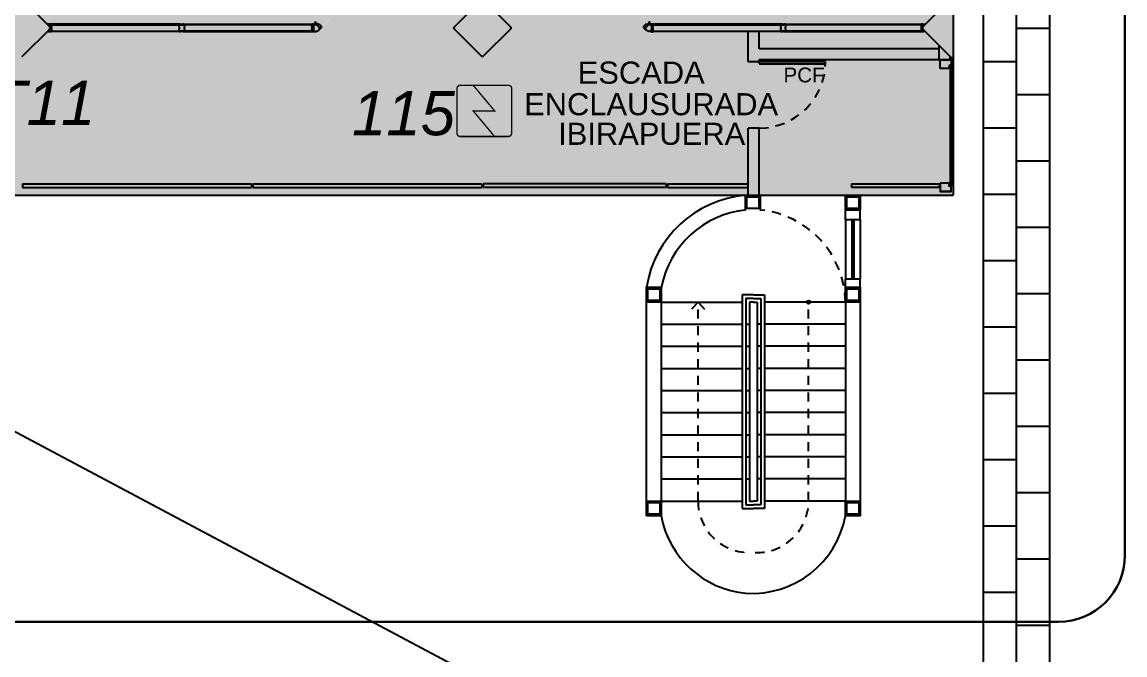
# Model space of a CAD drawing. Header units: metres. Extents: x -331 to 2982, y 362 to 2539.
# Drawn here: x 857.75 to 872.71, y 2218.31 to 2226.89 of the extents above; entities that cross this region are included whole.
import ezdxf

# ---------------------------------------------------------------- set-up
doc = ezdxf.new("R2010")
doc.units = ezdxf.units.M
doc.linetypes.add('HIDDEN2', pattern=[0.1875, 0.125, -0.0625])
doc.layers.get('0').update_dxf_attribs({"color": 251})
doc.layers.add('_corredores', color=251, linetype='Continuous', plot=False)
doc.layers.add('_salas', color=251, linetype='Continuous', plot=False)
for name, color, linetype in [('ALV', 251, 'Continuous'), ('CX', 251, 'Continuous'), ('Det', 251, 'Continuous'), ('DET. FUMAÇA', 1, 'Continuous'), ('Detector_antigo', 84, 'Continuous'), ('Est', 251, 'Continuous'), ('Pis', 251, 'Continuous'), ('Projeção', 20, 'Continuous'), ('Texto_Salas', 251, 'Continuous'), ('vid', 251, 'Continuous'), ('vis', 251, 'Continuous')]:
    doc.layers.add(name, color=color, linetype=linetype)
doc.layers.add('Botoeira_antiga', color=74, linetype='Continuous', lineweight=30)
doc.styles.add('DESTAQUE', font='arial.ttf', dxfattribs={"height": 0.4})
doc.styles.get("Standard").update_dxf_attribs({"font": 'arial.ttf', "height": 0.3})
doc.styles.add('X3G_ENTITY_1416C41F', font='arial.ttf', dxfattribs={"height": 0.6})

# ---------------------------------------------------------------- blocks, each defined once
blk = doc.blocks.new('XR_BL2_3 PAV$0$perfil_cc')
at = {"layer": 'CX'}
for p, q in [((-0.115, 0.117), (-0.115, -0.029)), ((-0.115, -0.029), (-0.115, 0.117))]:
    blk.add_line(p, q, dxfattribs=at)
blk.add_lwpolyline([(0, 0.12), (-0.08, 0.12), (-0.115, 0.12), (-0.115, -0.029), (-0.085, -0.029), (-0.085, -0.028), (-0.04, -0.028), (-0.04, 0), (0, 0)], close=True, dxfattribs=at)
blk = doc.blocks.new('Detector de fumaça')
at = {"layer": 'DET. FUMAÇA', "linetype": 'Continuous', "lineweight": 15, "const_width": 0.0187}
blk.add_lwpolyline([(774.599, 539.816), (775.249, 539.816, -0.414214), (775.296, 539.769), (775.296, 539.167, -0.414214), (775.249, 539.12), (774.599, 539.12, -0.414214), (774.553, 539.167), (774.553, 539.769, -0.414214)], format="xyb", close=True, dxfattribs=at)
blk.add_lwpolyline([(774.773, 539.816), (775.064, 539.468), (774.773, 539.468), (775.064, 539.12)], dxfattribs=at)

msp = doc.modelspace()

# ---------------------------------------------------------------- hatches: boundary and pattern name
at = {"layer": '_corredores', "transparency": 33554508}
h = msp.add_hatch(color=256, dxfattribs=at)
h.dxf.hatch_style = 1
h.paths.add_polyline_path([(851.611, 2224.542), (870.381, 2224.542), (870.381, 2226.378), (870.191, 2226.378), (870.191, 2226.575), (870.005, 2226.762), (866.306, 2226.763), (866.29, 2226.729), (866.185, 2226.811), (865.424, 2227.572), (863.996, 2227.572), (862.567, 2227.572), (861.757, 2226.763), (861.722, 2226.763), (861.718, 2226.762), (861.705, 2226.761), (861.687, 2226.761), (858.092, 2226.763), (857.746, 2226.416), (857.399, 2226.763), (853.806, 2226.763), (853.79, 2226.729), (853.686, 2226.811), (852.924, 2227.572), (851.496, 2227.572), (849.749, 2227.572), (849.749, 2226.812), (849.609, 2226.812), (849.609, 2229.892), (844.805, 2229.892), (844.805, 2226.871), (844.864, 2226.812), (845.246, 2227.194), (845.628, 2226.812), (845.246, 2226.43), (844.805, 2226.871), (844.805, 2226.753), (844.815, 2226.763), (840.708, 2226.763), (840.376, 2226.43), (840.043, 2226.763), (836.436, 2226.763), (836.42, 2226.729), (836.316, 2226.811), (835.554, 2227.572), (834.126, 2227.572), (832.698, 2227.572), (831.888, 2226.763), (831.852, 2226.763), (831.849, 2226.762), (831.835, 2226.761), (831.817, 2226.761), (828.223, 2226.763), (827.876, 2226.416), (827.529, 2226.763), (823.936, 2226.763), (823.92, 2226.729), (823.815, 2226.811), (823.054, 2227.572), (821.626, 2227.572), (820.197, 2227.572), (819.387, 2226.763), (819.352, 2226.763), (819.348, 2226.762), (819.335, 2226.761), (819.317, 2226.761), (815.722, 2226.763), (815.376, 2226.416), (815.029, 2226.763), (811.436, 2226.763), (811.42, 2226.729), (811.315, 2226.811), (810.554, 2227.572), (809.126, 2227.572), (807.697, 2227.572), (806.887, 2226.763), (806.852, 2226.763), (806.848, 2226.762), (806.835, 2226.761), (806.817, 2226.761), (803.222, 2226.763), (802.876, 2226.416), (802.529, 2226.763), (798.936, 2226.763), (798.92, 2226.729), (798.815, 2226.811), (798.054, 2227.572), (796.626, 2227.572), (795.197, 2227.572), (794.387, 2226.763), (794.352, 2226.763), (794.348, 2226.762), (794.335, 2226.761), (794.317, 2226.761), (790.722, 2226.763), (790.376, 2226.416), (790.029, 2226.763), (786.436, 2226.763), (786.42, 2226.729), (786.315, 2226.811), (785.554, 2227.572), (784.126, 2227.572), (782.697, 2227.572), (781.887, 2226.763), (781.852, 2226.763), (781.848, 2226.762), (781.835, 2226.761), (781.817, 2226.761), (778.222, 2226.763), (777.876, 2226.416), (777.529, 2226.763), (773.936, 2226.763), (773.92, 2226.729), (773.816, 2226.811), (773.054, 2227.572), (771.626, 2227.572), (770.197, 2227.572), (769.387, 2226.763), (769.352, 2226.763), (769.348, 2226.762), (769.335, 2226.761), (769.317, 2226.761), (765.617, 2226.762), (765.431, 2226.575), (765.431, 2226.378), (765.241, 2226.378), (765.241, 2224.542), (770.086, 2224.542), (770.086, 2214.629), (770.226, 2214.629), (770.226, 2205.509), (767.338, 2205.509), (767.338, 2207.704), (766.211, 2207.704), (766.211, 2205.509), (751.111, 2205.509), (751.111, 2210.741), (749.911, 2210.741), (749.911, 2205.509), (746.061, 2205.509), (746.061, 2201.894), (748.431, 2201.894), (748.431, 2203.594), (748.031, 2203.594), (748.031, 2203.794), (754.456, 2203.794), (754.456, 2203.594), (754.131, 2203.594), (754.131, 2201.894), (754.456, 2201.894), (754.456, 2201.694), (754.456, 2201.169), (757.956, 2201.169), (757.956, 2203.569), (757.956, 2203.769), (768.011, 2203.769), (768.011, 2203.749), (768.816, 2203.749), (768.816, 2195.789), (767.986, 2195.789), (767.986, 2195.769), (762.346, 2195.769), (761.071, 2195.769), (761.071, 2193.044), (754.156, 2193.044), (752.481, 2193.044), (752.481, 2160.519), (752.481, 2157.069), (754.081, 2157.069), (754.081, 2160.544), (753.906, 2160.544), (753.906, 2163.419), (754.171, 2163.419), (754.171, 2187.629), (760.806, 2187.629), (760.806, 2187.719), (773.011, 2187.719), (775.861, 2187.719), (782.791, 2187.719), (782.791, 2190.319), (775.861, 2190.319), (772.986, 2190.319), (772.986, 2195.79), (771.756, 2195.789), (771.756, 2203.744), (773.121, 2203.744), (773.121, 2203.829), (845.141, 2203.829), (845.141, 2195.819), (845.261, 2195.819), (845.261, 2190.319), (839.761, 2190.319), (839.761, 2188.494), (845.261, 2188.494), (845.261, 2187.569), (849.661, 2187.569), (849.661, 2185.094), (852.261, 2185.094), (852.261, 2183.894), (853.061, 2183.894), (853.061, 2176.889), (852.261, 2176.889), (852.261, 2175.254), (853.061, 2175.254), (853.061, 2168.394), (852.261, 2168.394), (852.261, 2166.994), (853.061, 2166.994), (853.061, 2159.489), (825.261, 2159.489), (825.261, 2158.669), (814.561, 2158.669), (814.561, 2159.469), (811.031, 2159.469), (811.031, 2158.069), (813.081, 2158.069), (813.081, 2157.769), (812.881, 2157.769), (812.881, 2156.869), (827.081, 2156.869), (827.081, 2158.069), (854.661, 2158.069), (854.661, 2183.893), (855.756, 2183.893), (855.756, 2184.657), (854.661, 2184.657), (854.661, 2186.757), (855.756, 2186.757), (855.756, 2187.519), (852.011, 2187.519), (852.011, 2187.719), (870.321, 2187.719), (870.321, 2195.769), (866.411, 2195.769), (866.411, 2195.773), (852.411, 2195.789), (852.411, 2195.699), (852.411, 2190.369), (849.561, 2190.369), (849.561, 2205.509), (845.001, 2205.509), (845.001, 2208.659), (849.561, 2208.659), (849.561, 2208.919), (849.561, 2212.194), (852.211, 2212.194), (852.211, 2214.629), (851.611, 2214.629)])
h.paths.add_polyline_path([(845.931, 2221.609), (845.47, 2221.609), (845.47, 2222.029), (843.97, 2222.029), (843.97, 2221.609), (843.95, 2220.109), (845.93, 2220.109), (845.931, 2214.629), (846.008, 2214.629), (846.008, 2210.809), (843.811, 2210.809), (843.811, 2205.509), (835.011, 2205.509), (835.011, 2210.809), (833.811, 2210.809), (833.811, 2205.509), (825.011, 2205.509), (825.011, 2210.809), (823.811, 2210.809), (823.811, 2205.509), (815.011, 2205.509), (815.011, 2210.809), (813.811, 2210.809), (813.811, 2205.509), (805.011, 2205.509), (805.011, 2210.809), (803.811, 2210.809), (803.811, 2205.509), (795.011, 2205.509), (795.011, 2210.809), (793.811, 2210.809), (793.811, 2205.509), (785.011, 2205.509), (785.011, 2210.809), (783.811, 2210.809), (783.811, 2205.509), (775.011, 2205.509), (775.011, 2210.809), (773.981, 2210.809), (773.981, 2205.509), (773.196, 2205.509), (773.196, 2214.629), (773.126, 2214.629), (773.125, 2220.109), (775.146, 2220.109), (775.146, 2221.609), (775.126, 2221.609), (775.126, 2222.029), (773.626, 2222.029), (773.626, 2221.609), (773.166, 2221.609), (773.166, 2224.542), (845.931, 2224.541)], flags=16)
h.paths.add_polyline_path([(851.496, 2226.43), (851.114, 2226.812), (851.496, 2227.194), (851.878, 2226.812)], flags=16)
h.paths.add_polyline_path([(834.508, 2226.812), (834.126, 2226.43), (833.744, 2226.812), (834.126, 2227.194)], flags=16)
h.paths.add_polyline_path([(863.614, 2226.812), (863.996, 2227.194), (864.378, 2226.812), (863.996, 2226.43)], flags=16)
h.paths.add_polyline_path([(822.008, 2226.812), (821.626, 2226.43), (821.244, 2226.812), (821.626, 2227.194)], flags=16)
h.paths.add_polyline_path([(864.389, 2190.556), (864.551, 2190.634), (864.712, 2190.35), (866.013, 2191.248, -0.431733), (866.332, 2192.391), (865.598, 2193.79), (865.28, 2193.589), (865.172, 2193.734, -2.788173)], flags=16)
h.paths.add_polyline_path([(809.508, 2226.812), (809.126, 2226.43), (808.744, 2226.812), (809.126, 2227.194)], flags=16)
h.paths.add_polyline_path([(797.008, 2226.812), (796.626, 2226.43), (796.244, 2226.812), (796.626, 2227.194)], flags=16)
h.paths.add_polyline_path([(784.507, 2226.812), (784.126, 2226.43), (783.744, 2226.812), (784.126, 2227.194)], flags=16)
h.paths.add_polyline_path([(772.008, 2226.812), (771.626, 2226.43), (771.244, 2226.812), (771.626, 2227.194)], flags=16)
h.paths.add_polyline_path([(767.557, 2193.922), (767.41, 2193.819), (767.205, 2194.063), (766.31, 2193.169, -0.414214), (766.31, 2192.369), (767.205, 2191.475), (767.41, 2191.719), (767.557, 2191.616, -3.171595)], flags=16)
at = {"layer": '_salas', "transparency": 33554559}
h = msp.add_hatch(color=256, dxfattribs=at)
h.dxf.hatch_style = 1
h.paths.add_polyline_path([(870.379, 2237.729), (851.629, 2237.729), (851.629, 2239.284), (851.299, 2239.284), (851.299, 2237.729), (840.564, 2237.729), (840.564, 2239.284), (840.234, 2239.284), (840.234, 2237.729), (765.239, 2237.729), (765.239, 2226.38), (765.429, 2226.38), (765.429, 2226.577), (765.615, 2226.764), (769.35, 2226.765), (769.383, 2226.773), (769.434, 2226.814), (770.192, 2227.57), (770.205, 2227.583), (770.229, 2227.574), (771.624, 2227.574), (773.019, 2227.574), (773.043, 2227.583), (773.056, 2227.57), (773.814, 2226.814), (773.866, 2226.773), (773.898, 2226.765), (777.527, 2226.765), (777.867, 2226.425), (777.874, 2226.432), (778.221, 2226.765), (781.85, 2226.765), (781.882, 2226.773), (781.934, 2226.814), (782.692, 2227.57), (782.705, 2227.583), (782.729, 2227.574), (784.124, 2227.574), (785.519, 2227.574), (785.543, 2227.583), (785.556, 2227.57), (786.314, 2226.814), (786.365, 2226.773), (786.398, 2226.765), (790.027, 2226.765), (790.367, 2226.425), (790.374, 2226.432), (790.721, 2226.765), (794.35, 2226.765), (794.382, 2226.773), (794.434, 2226.814), (795.191, 2227.57), (795.205, 2227.583), (795.229, 2227.574), (796.624, 2227.574), (798.019, 2227.574), (798.043, 2227.583), (798.056, 2227.57), (798.814, 2226.814), (798.865, 2226.773), (798.898, 2226.765), (802.527, 2226.765), (802.867, 2226.425), (802.874, 2226.432), (803.221, 2226.765), (806.85, 2226.765), (806.882, 2226.773), (806.934, 2226.814), (807.691, 2227.57), (807.705, 2227.583), (807.729, 2227.574), (809.124, 2227.574), (810.519, 2227.574), (810.543, 2227.583), (810.556, 2227.57), (811.314, 2226.814), (811.365, 2226.773), (811.398, 2226.765), (815.027, 2226.765), (815.367, 2226.425), (815.374, 2226.432), (815.721, 2226.765), (819.35, 2226.765), (819.382, 2226.773), (819.434, 2226.814), (820.191, 2227.57), (820.204, 2227.583), (820.229, 2227.574), (821.624, 2227.574), (823.019, 2227.574), (823.043, 2227.583), (823.056, 2227.57), (823.814, 2226.814), (823.865, 2226.773), (823.898, 2226.765), (827.528, 2226.765), (827.867, 2226.425), (827.874, 2226.432), (828.221, 2226.765), (831.85, 2226.765), (831.883, 2226.773), (831.935, 2226.814), (832.692, 2227.57), (832.705, 2227.583), (832.729, 2227.574), (834.124, 2227.574), (835.519, 2227.574), (835.544, 2227.583), (835.557, 2227.57), (836.314, 2226.814), (836.366, 2226.773), (836.398, 2226.765), (840.042, 2226.765), (840.374, 2226.432), (840.707, 2226.765), (844.803, 2226.765), (844.803, 2229.894), (849.608, 2229.894), (849.608, 2226.814), (849.748, 2226.814), (849.748, 2227.574), (851.494, 2227.574), (852.889, 2227.574), (852.913, 2227.583), (852.926, 2227.57), (853.684, 2226.814), (853.736, 2226.773), (853.768, 2226.765), (857.397, 2226.765), (857.737, 2226.425), (857.744, 2226.432), (858.091, 2226.765), (861.72, 2226.765), (861.752, 2226.773), (861.804, 2226.814), (862.562, 2227.57), (862.575, 2227.583), (862.599, 2227.574), (863.994, 2227.574), (865.389, 2227.574), (865.413, 2227.583), (865.426, 2227.57), (866.184, 2226.814), (866.235, 2226.773), (866.268, 2226.765), (870.003, 2226.764), (870.189, 2226.577), (870.189, 2226.38), (870.379, 2226.38)])
h = msp.add_hatch(color=256, dxfattribs=at)
h.dxf.hatch_style = 1
h.paths.add_polyline_path([(834.124, 2227.196), (833.742, 2226.814), (834.124, 2226.432), (834.506, 2226.814)])
h.paths.add_polyline_path([(845.626, 2226.814), (845.244, 2227.196), (844.862, 2226.814), (845.244, 2226.432)])
h.paths.add_polyline_path([(851.876, 2226.814), (851.494, 2227.196), (851.112, 2226.814), (851.494, 2226.432)])
h.paths.add_polyline_path([(864.376, 2226.814), (863.994, 2227.196), (863.612, 2226.814), (863.994, 2226.432)])

# ---------------------------------------------------------------- linework, layer by layer
at = {"color": 251}
for q in [(866.831, 2222.999), (867.007, 2222.999)]:
    msp.add_line((866.919, 2223.095), q, dxfattribs=at)
msp.add_lwpolyline([(867.563, 2224.344), (867.563, 2224.544), (867.763, 2224.544), (867.763, 2224.344)], dxfattribs=at)
for points in [[(867.583, 2224.524), (867.743, 2224.524), (867.743, 2224.364), (867.583, 2224.364)], [(868.919, 2224.344), (868.919, 2224.544), (869.119, 2224.544), (869.119, 2224.344)], [(869.099, 2224.524), (869.099, 2224.364), (868.939, 2224.364), (868.939, 2224.524)], [(866.219, 2223.095), (866.219, 2223.295), (866.419, 2223.295), (866.419, 2223.095)], [(866.399, 2223.275), (866.399, 2223.115), (866.239, 2223.115), (866.239, 2223.275)], [(868.919, 2223.095), (868.919, 2223.295), (869.119, 2223.295), (869.119, 2223.095)], [(869.099, 2223.275), (869.099, 2223.115), (868.939, 2223.115), (868.939, 2223.275)], [(866.219, 2220.195), (866.219, 2220.395), (866.419, 2220.395), (866.419, 2220.195)], [(866.399, 2220.375), (866.399, 2220.215), (866.239, 2220.215), (866.239, 2220.375)], [(868.919, 2220.195), (868.919, 2220.395), (869.119, 2220.395), (869.119, 2220.195)], [(869.099, 2220.375), (869.099, 2220.215), (868.939, 2220.215), (868.939, 2220.375)]]:
    msp.add_lwpolyline(points, close=True, dxfattribs=at)
msp.add_circle((868.419, 2223.095), 0.0234, dxfattribs=at)
at = {"layer": 'ALV', "color": 251}
for p, q in [((868.919, 2224.21), (868.919, 2224.344)), ((869.119, 2224.21), (869.119, 2224.344)), ((868.919, 2223.295), (868.919, 2223.41)), ((869.119, 2223.295), (869.119, 2223.41)), ((866.219, 2220.395), (866.219, 2223.095)), ((866.419, 2223.095), (866.419, 2220.395)), ((867.669, 2223.095), (867.619, 2223.095)), ((867.619, 2223.095), (867.619, 2220.395)), ((867.669, 2223.095), (867.719, 2223.095)), ((867.719, 2223.095), (867.719, 2220.395)), ((868.919, 2223.095), (868.919, 2220.395)), ((869.119, 2223.095), (869.119, 2220.395)), ((867.619, 2220.395), (867.669, 2220.395)), ((867.719, 2220.395), (867.669, 2220.395))]:
    msp.add_line(p, q, dxfattribs=at)
at = {"layer": 'ALV'}
for points in [[(869.96, 2226.821), (869.976, 2226.837), (869.976, 2226.864), (870.003, 2226.864)], [(870.003, 2226.764), (869.976, 2226.764), (869.976, 2226.792), (869.96, 2226.807)]]:
    msp.add_lwpolyline(points, dxfattribs=at)
at = {"layer": 'ALV', "color": 251}
msp.add_lwpolyline([(870.344, 2224.669), (870.344, 2226.306), (870.354, 2226.306), (870.354, 2224.669)], close=True, dxfattribs=at)
for centre, radius, start, end in [((867.693, 2223.057), 1.493, 94.9616, 170.8559), ((867.699, 2223.048), 1.303, 95.9524, 169.1034), ((867.688, 2220.43), 1.291, 190.5091, 264.7036), ((867.655, 2220.427), 1.285, 266.1707, 349.572)]:
    msp.add_arc(centre, radius, start, end, dxfattribs=at)
at = {"layer": 'Botoeira_antiga'}
for p, q in [((872.71, 2238.797), (872.71, 2219.657)), ((871.81, 2218.757), (763.38, 2218.757))]:
    msp.add_line(p, q, dxfattribs=at)
msp.add_arc((871.81, 2219.657), 0.9, 270, 360, dxfattribs=at)
at = {"layer": 'CX', "color": 251}
for p, q in [((870.189, 2226.38), (870.189, 2226.577)), ((870.189, 2226.38), (870.189, 2226.577)), ((870.189, 2226.38), (870.189, 2226.577)), ((870.205, 2226.38), (870.189, 2226.38)), ((870.205, 2226.38), (870.189, 2226.38)), ((870.205, 2226.38), (870.189, 2226.38)), ((870.354, 2226.38), (870.208, 2226.38)), ((870.208, 2226.38), (870.354, 2226.38)), ((870.354, 2226.38), (870.208, 2226.38)), ((870.208, 2226.38), (870.354, 2226.38)), ((870.354, 2226.38), (870.208, 2226.38)), ((870.208, 2226.38), (870.354, 2226.38)), ((870.208, 2224.595), (870.354, 2224.595)), ((870.354, 2224.595), (870.208, 2224.595)), ((870.208, 2224.594), (870.354, 2224.594)), ((870.354, 2224.594), (870.208, 2224.594)), ((870.208, 2224.594), (870.354, 2224.594)), ((870.354, 2224.594), (870.208, 2224.594))]:
    msp.add_line(p, q, dxfattribs=at)
at = {"layer": 'CX', "color": 251, "linetype": 'ByBlock'}
for p, q in [((870.189, 2226.38), (870.189, 2226.577)), ((870.205, 2226.38), (870.189, 2226.38))]:
    msp.add_line(p, q, dxfattribs=at)
at = {"layer": 'CX'}
for points in [[(858.117, 2226.837), (858.117, 2226.864), (858.09, 2226.864)], [(858.09, 2226.764), (858.117, 2226.764), (858.117, 2226.792)], [(870.379, 2226.389), (870.379, 2226.38), (870.339, 2226.38), (870.339, 2226.429)], [(870.379, 2226.389), (870.379, 2226.38), (870.339, 2226.38), (870.339, 2226.429)], [(870.379, 2226.388), (870.379, 2226.38), (870.339, 2226.38), (870.339, 2226.428)]]:
    msp.add_lwpolyline(points, dxfattribs=at)
for points in [[(858.117, 2226.792), (858.133, 2226.807), (858.126, 2226.814), (858.133, 2226.821), (858.117, 2226.837), (858.117, 2226.859, -0.439162), (858.123, 2226.866), (858.141, 2226.866, -0.414214), (858.142, 2226.865), (858.142, 2226.864), (858.127, 2226.864), (858.127, 2226.857), (858.142, 2226.857, -0.322891), (858.148, 2226.852), (858.148, 2226.831, -0.13729), (858.147, 2226.829), (858.146, 2226.826, 0.13729), (858.145, 2226.823), (858.145, 2226.815), (858.145, 2226.806, 0.13729), (858.146, 2226.803), (858.147, 2226.8, -0.13729), (858.148, 2226.798), (858.148, 2226.778, -0.322891), (858.142, 2226.772), (858.127, 2226.772), (858.127, 2226.765), (858.142, 2226.765), (858.142, 2226.765, -0.414214), (858.141, 2226.764), (858.123, 2226.764, -0.439162), (858.117, 2226.77)], [(859.913, 2226.857), (859.917, 2226.857, -0.414214), (859.92, 2226.854), (859.92, 2226.859, -0.439162), (859.926, 2226.866), (859.944, 2226.866, -0.414214), (859.945, 2226.865), (859.945, 2226.864), (859.93, 2226.864), (859.93, 2226.857), (859.945, 2226.857, -0.322891), (859.95, 2226.852), (859.95, 2226.831, -0.13729), (859.95, 2226.829), (859.948, 2226.826, 0.13729), (859.947, 2226.823), (859.947, 2226.815), (859.947, 2226.806, 0.13729), (859.948, 2226.803), (859.95, 2226.8, -0.13729), (859.95, 2226.798), (859.95, 2226.778, -0.322891), (859.945, 2226.772), (859.93, 2226.772), (859.93, 2226.765), (859.945, 2226.765), (859.945, 2226.765, -0.414214), (859.944, 2226.764), (859.926, 2226.764, -0.439162), (859.92, 2226.77), (859.92, 2226.776, -0.414214), (859.917, 2226.773), (859.913, 2226.773, -0.414214), (859.91, 2226.776), (859.91, 2226.77, -0.439162), (859.904, 2226.764), (859.886, 2226.764, -0.414214), (859.885, 2226.765), (859.885, 2226.765), (859.9, 2226.765), (859.9, 2226.772), (859.885, 2226.772, -0.322891), (859.879, 2226.778), (859.879, 2226.798, -0.13729), (859.88, 2226.8), (859.882, 2226.803, 0.13729), (859.882, 2226.806), (859.882, 2226.815), (859.882, 2226.823, 0.13729), (859.882, 2226.826), (859.88, 2226.829, -0.13729), (859.879, 2226.831), (859.879, 2226.852, -0.322891), (859.885, 2226.857), (859.9, 2226.857), (859.9, 2226.864), (859.885, 2226.864), (859.885, 2226.865, -0.414214), (859.886, 2226.866), (859.904, 2226.866, -0.439162), (859.91, 2226.859), (859.91, 2226.854, -0.414214)], [(861.678, 2226.798, -0.13729), (861.679, 2226.801), (861.681, 2226.804, 0.13729), (861.682, 2226.806), (861.682, 2226.815), (861.682, 2226.824, 0.13729), (861.681, 2226.827), (861.679, 2226.829, -0.13729), (861.678, 2226.832), (861.678, 2226.852, -0.322891), (861.684, 2226.857), (861.699, 2226.857), (861.699, 2226.865), (861.684, 2226.865), (861.684, 2226.865, -0.414214), (861.685, 2226.866), (861.703, 2226.866, -0.439162), (861.709, 2226.86), (861.709, 2226.85), (861.696, 2226.85), (861.696, 2226.833, 0.414214), (861.697, 2226.833), (861.698, 2226.833), (861.698, 2226.834, -0.414214), (861.699, 2226.835), (861.701, 2226.835), (861.701, 2226.815), (861.701, 2226.795), (861.699, 2226.795, -0.414214), (861.698, 2226.797), (861.698, 2226.798), (861.697, 2226.798, 0.414214), (861.696, 2226.797), (861.696, 2226.78), (861.709, 2226.78), (861.709, 2226.77, -0.439162), (861.703, 2226.763), (861.685, 2226.763, -0.414214), (861.684, 2226.764), (861.684, 2226.764), (861.699, 2226.764), (861.699, 2226.772), (861.684, 2226.772, -0.322891), (861.678, 2226.777)], [(861.696, 2226.78), (861.711, 2226.78), (861.711, 2226.769, 0.440902), (861.716, 2226.764, 0.152386), (861.784, 2226.792, 0.440902), (861.785, 2226.8), (861.777, 2226.807), (861.787, 2226.818), (861.775, 2226.83, 0.414214), (861.775, 2226.83), (861.774, 2226.829), (861.775, 2226.829, -0.414214), (861.775, 2226.826), (861.773, 2226.825), (861.745, 2226.854), (861.746, 2226.855, -0.414214), (861.749, 2226.855), (861.749, 2226.854), (861.75, 2226.855, 0.414214), (861.75, 2226.855), (861.738, 2226.868), (861.727, 2226.857), (861.72, 2226.865, 0.668179), (861.711, 2226.861), (861.711, 2226.85), (861.696, 2226.85), (861.696, 2226.833, 0.414214), (861.697, 2226.833), (861.698, 2226.833), (861.698, 2226.834, -0.414214), (861.699, 2226.835), (861.701, 2226.835), (861.701, 2226.815), (861.701, 2226.795), (861.699, 2226.795, -0.414214), (861.698, 2226.797), (861.698, 2226.798), (861.697, 2226.798, 0.414214), (861.696, 2226.797)], [(861.728, 2226.857), (861.721, 2226.864, -0.414214), (861.721, 2226.871), (861.73, 2226.88, -0.414214), (861.732, 2226.88), (861.74, 2226.872), (861.739, 2226.871), (861.74, 2226.871), (861.741, 2226.872), (861.741, 2226.872), (861.732, 2226.881, 0.294496), (861.73, 2226.882, -3.099483), (861.734, 2226.888), (861.736, 2226.886), (861.735, 2226.885), (861.756, 2226.864), (861.754, 2226.862), (861.744, 2226.872), (861.744, 2226.871), (861.753, 2226.863), (861.75, 2226.86), (861.751, 2226.86), (861.752, 2226.861), (861.76, 2226.853), (861.765, 2226.858), (861.766, 2226.855), (861.77, 2226.86), (861.767, 2226.86), (861.773, 2226.866, -0.414214), (861.776, 2226.866), (861.804, 2226.837, -0.414214), (861.804, 2226.814), (861.791, 2226.8, -0.422579), (861.784, 2226.801), (861.777, 2226.808), (861.787, 2226.818), (861.775, 2226.83, 0.414214), (861.775, 2226.83), (861.774, 2226.829), (861.775, 2226.829, -0.414214), (861.775, 2226.826), (861.773, 2226.825), (861.745, 2226.854), (861.746, 2226.855, -0.414214), (861.749, 2226.855), (861.749, 2226.854), (861.75, 2226.855, 0.414214), (861.75, 2226.855), (861.738, 2226.868)], [(866.26, 2226.857), (866.267, 2226.864, 0.414214), (866.267, 2226.871), (866.258, 2226.88, 0.414214), (866.256, 2226.88), (866.248, 2226.872), (866.249, 2226.871), (866.248, 2226.871), (866.247, 2226.872), (866.247, 2226.872), (866.256, 2226.881, -0.294496), (866.258, 2226.882, 3.099483), (866.254, 2226.888), (866.252, 2226.886), (866.253, 2226.885), (866.232, 2226.864), (866.234, 2226.862), (866.244, 2226.872), (866.244, 2226.871), (866.235, 2226.863), (866.237, 2226.86), (866.237, 2226.86), (866.236, 2226.861), (866.228, 2226.853), (866.223, 2226.858), (866.222, 2226.855), (866.218, 2226.86), (866.221, 2226.86), (866.215, 2226.866, 0.414214), (866.212, 2226.866), (866.184, 2226.837, 0.414214), (866.184, 2226.814), (866.197, 2226.8, 0.422579), (866.204, 2226.801), (866.211, 2226.808), (866.201, 2226.818), (866.213, 2226.83, -0.414214), (866.213, 2226.83), (866.214, 2226.829), (866.213, 2226.829, 0.414214), (866.213, 2226.826), (866.214, 2226.825), (866.243, 2226.854), (866.242, 2226.855, 0.414214), (866.239, 2226.855), (866.239, 2226.854), (866.238, 2226.855, -0.414214), (866.238, 2226.855), (866.25, 2226.868)], [(866.292, 2226.78), (866.277, 2226.78), (866.277, 2226.769, -0.440902), (866.271, 2226.764, -0.152386), (866.204, 2226.792, -0.440902), (866.203, 2226.8), (866.211, 2226.807), (866.201, 2226.818), (866.213, 2226.83, -0.414214), (866.213, 2226.83), (866.214, 2226.829), (866.213, 2226.829, 0.414214), (866.213, 2226.826), (866.214, 2226.825), (866.243, 2226.854), (866.242, 2226.855, 0.414214), (866.239, 2226.855), (866.239, 2226.854), (866.238, 2226.855, -0.414214), (866.238, 2226.855), (866.25, 2226.868), (866.261, 2226.857), (866.268, 2226.865, -0.668179), (866.277, 2226.861), (866.277, 2226.85), (866.292, 2226.85), (866.292, 2226.833, -0.414214), (866.291, 2226.833), (866.29, 2226.833), (866.29, 2226.834, 0.414214), (866.289, 2226.835), (866.287, 2226.835), (866.287, 2226.815), (866.287, 2226.795), (866.289, 2226.795, 0.414214), (866.29, 2226.797), (866.29, 2226.798), (866.291, 2226.798, -0.414214), (866.292, 2226.797)], [(866.31, 2226.798, 0.13729), (866.309, 2226.801), (866.307, 2226.804, -0.13729), (866.306, 2226.806), (866.306, 2226.815), (866.306, 2226.824, -0.13729), (866.307, 2226.827), (866.309, 2226.829, 0.13729), (866.31, 2226.832), (866.31, 2226.852, 0.322891), (866.304, 2226.857), (866.289, 2226.857), (866.289, 2226.865), (866.304, 2226.865), (866.304, 2226.865, 0.414214), (866.303, 2226.866), (866.285, 2226.866, 0.439162), (866.279, 2226.86), (866.279, 2226.85), (866.292, 2226.85), (866.292, 2226.833, -0.414214), (866.291, 2226.833), (866.29, 2226.833), (866.29, 2226.834, 0.414214), (866.289, 2226.835), (866.287, 2226.835), (866.287, 2226.815), (866.287, 2226.795), (866.289, 2226.795, 0.414214), (866.29, 2226.797), (866.29, 2226.798), (866.291, 2226.798, -0.414214), (866.292, 2226.797), (866.292, 2226.78), (866.279, 2226.78), (866.279, 2226.77, 0.439162), (866.285, 2226.763), (866.303, 2226.763, 0.414214), (866.304, 2226.764), (866.304, 2226.764), (866.289, 2226.764), (866.289, 2226.772), (866.304, 2226.772, 0.322891), (866.31, 2226.777)], [(868.075, 2226.857), (868.071, 2226.857, 0.414214), (868.068, 2226.854), (868.068, 2226.859, 0.439162), (868.062, 2226.866), (868.044, 2226.866, 0.414214), (868.043, 2226.865), (868.043, 2226.864), (868.058, 2226.864), (868.058, 2226.857), (868.043, 2226.857, 0.322891), (868.038, 2226.852), (868.038, 2226.831, 0.13729), (868.038, 2226.829), (868.04, 2226.826, -0.13729), (868.041, 2226.823), (868.041, 2226.815), (868.041, 2226.806, -0.13729), (868.04, 2226.803), (868.038, 2226.8, 0.13729), (868.038, 2226.798), (868.038, 2226.778, 0.322891), (868.043, 2226.772), (868.058, 2226.772), (868.058, 2226.765), (868.043, 2226.765), (868.043, 2226.765, 0.414214), (868.044, 2226.764), (868.062, 2226.764, 0.439162), (868.068, 2226.77), (868.068, 2226.776, 0.414214), (868.071, 2226.773), (868.075, 2226.773, 0.414214), (868.078, 2226.776), (868.078, 2226.77, 0.439162), (868.084, 2226.764), (868.102, 2226.764, 0.414214), (868.103, 2226.765), (868.103, 2226.765), (868.088, 2226.765), (868.088, 2226.772), (868.103, 2226.772, 0.322891), (868.109, 2226.778), (868.109, 2226.798, 0.13729), (868.108, 2226.8), (868.106, 2226.803, -0.13729), (868.106, 2226.806), (868.106, 2226.815), (868.106, 2226.823, -0.13729), (868.106, 2226.826), (868.108, 2226.829, 0.13729), (868.109, 2226.831), (868.109, 2226.852, 0.322891), (868.103, 2226.857), (868.088, 2226.857), (868.088, 2226.864), (868.103, 2226.864), (868.103, 2226.865, 0.414214), (868.102, 2226.866), (868.084, 2226.866, 0.439162), (868.078, 2226.859), (868.078, 2226.854, 0.414214)], [(869.976, 2226.792), (869.96, 2226.807), (869.967, 2226.814), (869.96, 2226.821), (869.976, 2226.837), (869.976, 2226.859, 0.439162), (869.97, 2226.866), (869.952, 2226.866, 0.414214), (869.951, 2226.865), (869.951, 2226.864), (869.966, 2226.864), (869.966, 2226.857), (869.951, 2226.857, 0.322891), (869.945, 2226.852), (869.945, 2226.831, 0.13729), (869.946, 2226.829), (869.947, 2226.826, -0.13729), (869.948, 2226.823), (869.948, 2226.815), (869.948, 2226.806, -0.13729), (869.947, 2226.803), (869.946, 2226.8, 0.13729), (869.945, 2226.798), (869.945, 2226.778, 0.322891), (869.951, 2226.772), (869.966, 2226.772), (869.966, 2226.765), (869.951, 2226.765), (869.951, 2226.765, 0.414214), (869.952, 2226.764), (869.97, 2226.764, 0.439162), (869.976, 2226.77)]]:
    msp.add_lwpolyline(points, format="xyb", close=True, dxfattribs=at)
at = {"layer": 'CX', "color": 251}
for points in [[(870.205, 2226.265), (870.205, 2226.344), (870.205, 2226.38), (870.354, 2226.38), (870.354, 2226.35), (870.353, 2226.35), (870.353, 2226.305), (870.325, 2226.305), (870.325, 2226.265)], [(870.205, 2226.265), (870.205, 2226.344), (870.205, 2226.38), (870.354, 2226.38), (870.354, 2226.35), (870.353, 2226.35), (870.353, 2226.305), (870.325, 2226.305), (870.325, 2226.265)], [(870.205, 2226.265), (870.205, 2226.345), (870.205, 2226.38), (870.354, 2226.38), (870.354, 2226.35), (870.353, 2226.35), (870.353, 2226.306), (870.325, 2226.306), (870.325, 2226.265)], [(870.205, 2224.71), (870.205, 2224.63), (870.205, 2224.594), (870.354, 2224.594), (870.354, 2224.624), (870.353, 2224.624), (870.353, 2224.669), (870.325, 2224.669), (870.325, 2224.71)], [(870.205, 2224.71), (870.205, 2224.63), (870.205, 2224.594), (870.354, 2224.594), (870.354, 2224.624), (870.353, 2224.624), (870.353, 2224.669), (870.325, 2224.669), (870.325, 2224.71)], [(870.205, 2224.71), (870.205, 2224.63), (870.205, 2224.595), (870.354, 2224.595), (870.354, 2224.625), (870.353, 2224.625), (870.353, 2224.669), (870.325, 2224.669), (870.325, 2224.71)]]:
    msp.add_lwpolyline(points, close=True, dxfattribs=at)
at = {"layer": 'Det', "color": 251}
for p, q in [((871.239, 2224.564), (871.239, 2238.593)), ((870.789, 2238.511), (870.789, 2213.671)), ((871.239, 2224.933), (871.239, 2238.511)), ((871.689, 2238.511), (871.689, 2213.671)), ((871.239, 2226.811), (871.689, 2226.811)), ((870.789, 2226.361), (871.239, 2226.361)), ((870.789, 2226.361), (871.239, 2226.361)), ((871.239, 2225.911), (871.689, 2225.911)), ((871.239, 2225.911), (871.689, 2225.911)), ((870.789, 2225.461), (871.239, 2225.461)), ((870.789, 2225.461), (871.239, 2225.461)), ((871.239, 2225.011), (871.689, 2225.011)), ((871.239, 2213.671), (871.239, 2225.011)), ((870.299, 2214.611), (851.609, 2224.544)), ((870.789, 2224.561), (871.239, 2224.561)), ((871.239, 2214.902), (871.239, 2224.545)), ((870.789, 2224.111), (870.789, 2224.111)), ((871.239, 2224.111), (871.689, 2224.111)), ((870.789, 2223.661), (871.239, 2223.661)), ((871.239, 2223.211), (871.689, 2223.211)), ((870.789, 2222.761), (871.239, 2222.761)), ((870.789, 2222.308), (870.789, 2222.308)), ((871.239, 2222.311), (871.689, 2222.311)), ((870.789, 2221.861), (871.239, 2221.861)), ((870.789, 2221.408), (870.789, 2221.408)), ((871.239, 2221.411), (871.689, 2221.411)), ((870.789, 2220.961), (871.239, 2220.961)), ((871.239, 2220.511), (871.689, 2220.511)), ((870.789, 2220.061), (871.239, 2220.061)), ((871.239, 2219.611), (871.689, 2219.611)), ((871.239, 2219.611), (871.689, 2219.611)), ((870.789, 2219.161), (871.239, 2219.161)), ((871.239, 2218.711), (871.689, 2218.711))]:
    msp.add_line(p, q, dxfattribs=at)
at = {"layer": 'Est'}
msp.add_lwpolyline([(857.744, 2226.432), (857.751, 2226.425), (858.133, 2226.807), (858.126, 2226.814), (858.133, 2226.821), (857.751, 2227.203), (857.744, 2227.196)], dxfattribs=at)
at = {"layer": 'Est', "color": 251}
for points in [[(863.987, 2227.203), (863.994, 2227.196), (864.001, 2227.203), (864.383, 2226.821), (864.376, 2226.814), (864.383, 2226.807), (864.001, 2226.425), (863.994, 2226.432), (863.987, 2226.425), (863.605, 2226.807), (863.612, 2226.814), (863.605, 2226.821)], [(870.379, 2226.388), (869.96, 2226.807), (869.967, 2226.814), (869.96, 2226.821), (870.379, 2227.24)]]:
    msp.add_lwpolyline(points, close=True, dxfattribs=at)
at = {"layer": 'Est'}
msp.add_lwpolyline([(870.379, 2226.388), (869.96, 2226.807), (869.967, 2226.814), (869.96, 2226.821), (870.379, 2227.24)], close=True, dxfattribs=at)
at = {"layer": 'Est', "color": 251}
msp.add_lwpolyline([(870.379, 2226.388), (870.379, 2226.38), (870.339, 2226.38), (870.339, 2226.428)], dxfattribs=at)
at = {"layer": 'Pis', "color": 251}
for p, q in [((867.749, 2226.356), (867.749, 2226.326)), ((868.649, 2226.356), (867.749, 2226.356)), ((867.749, 2226.326), (868.649, 2226.326)), ((870.379, 2226.38), (870.379, 2224.544)), ((870.379, 2226.38), (870.379, 2224.545)), ((870.379, 2226.38), (870.379, 2224.545)), ((851.609, 2224.544), (870.379, 2224.544)), ((866.419, 2223.095), (867.519, 2223.095)), ((868.919, 2223.095), (867.819, 2223.095)), ((866.419, 2222.795), (867.519, 2222.795)), ((867.569, 2222.795), (867.619, 2222.795)), ((867.769, 2222.795), (867.719, 2222.795)), ((868.919, 2222.795), (867.819, 2222.795)), ((866.419, 2222.495), (867.519, 2222.495)), ((867.569, 2222.495), (867.619, 2222.495)), ((867.769, 2222.495), (867.719, 2222.495)), ((868.919, 2222.495), (867.819, 2222.495)), ((866.419, 2222.195), (867.519, 2222.195)), ((867.569, 2222.195), (867.619, 2222.195)), ((867.769, 2222.195), (867.719, 2222.195)), ((868.919, 2222.195), (867.819, 2222.195)), ((866.419, 2221.895), (867.519, 2221.895)), ((867.569, 2221.895), (867.619, 2221.895)), ((867.769, 2221.895), (867.719, 2221.895)), ((868.919, 2221.895), (867.819, 2221.895)), ((866.419, 2221.595), (867.519, 2221.595)), ((867.569, 2221.595), (867.619, 2221.595)), ((867.769, 2221.595), (867.719, 2221.595)), ((868.919, 2221.595), (867.819, 2221.595)), ((866.419, 2221.295), (867.519, 2221.295)), ((867.569, 2221.295), (867.619, 2221.295)), ((867.769, 2221.295), (867.719, 2221.295)), ((868.919, 2221.295), (867.819, 2221.295)), ((866.419, 2220.995), (867.519, 2220.995)), ((867.569, 2220.995), (867.619, 2220.995)), ((867.769, 2220.995), (867.719, 2220.995)), ((868.919, 2220.995), (867.819, 2220.995)), ((866.419, 2220.695), (867.519, 2220.695)), ((867.569, 2220.695), (867.619, 2220.695)), ((867.769, 2220.695), (867.719, 2220.695)), ((868.919, 2220.695), (867.819, 2220.695)), ((866.419, 2220.395), (867.519, 2220.395)), ((868.919, 2220.395), (867.819, 2220.395))]:
    msp.add_line(p, q, dxfattribs=at)
at = {"layer": 'Pis', "color": 251, "linetype": 'ByBlock'}
msp.add_line((870.379, 2226.38), (870.379, 2224.544), dxfattribs=at)
at = {"layer": 'Pis', "color": 251, "linetype": 'HIDDEN2'}
for p, q in [((866.919, 2220.395), (866.919, 2223.095)), ((868.419, 2220.395), (868.419, 2223.095))]:
    msp.add_line(p, q, dxfattribs=at)
for centre, radius, start, end in [((867.749, 2226.356), 0.9, 270, 358.0908), ((867.639, 2223.07), 1.28, 1.0787, 84.4349), ((867.619, 2220.395), 0.7, 180, 272.0467), ((867.719, 2220.395), 0.7, 267.9533, 0)]:
    msp.add_arc(centre, radius, start, end, dxfattribs=at)
at = {"layer": 'Projeção', "color": 251}
for p, q in [((867.599, 2226.355), (867.599, 2226.765)), ((867.749, 2226.53), (867.749, 2226.765)), ((870.189, 2226.53), (867.749, 2226.53)), ((867.749, 2226.355), (867.599, 2226.355)), ((870.189, 2226.38), (867.749, 2226.38)), ((867.749, 2226.355), (867.749, 2226.38)), ((868.649, 2226.326), (868.649, 2226.356)), ((867.599, 2224.544), (867.599, 2225.455)), ((867.749, 2225.455), (867.599, 2225.455)), ((867.749, 2224.544), (867.749, 2225.455)), ((868.919, 2224.21), (868.919, 2223.41)), ((869.119, 2224.21), (868.919, 2224.21)), ((868.919, 2224.21), (868.919, 2223.41)), ((869.004, 2224.21), (869.004, 2223.41)), ((869.034, 2224.21), (869.034, 2223.41)), ((869.119, 2224.21), (869.119, 2223.41)), ((868.919, 2223.41), (869.119, 2223.41))]:
    msp.add_line(p, q, dxfattribs=at)
at = {"layer": 'vid', "color": 251, "ltscale": 5}
for p, q in [((857.752, 2224.699), (857.752, 2224.649)), ((857.752, 2224.699), (860.861, 2224.699)), ((857.752, 2224.649), (860.861, 2224.649)), ((860.861, 2224.699), (860.861, 2224.649)), ((860.877, 2224.699), (860.877, 2224.649)), ((860.877, 2224.699), (863.986, 2224.699)), ((860.877, 2224.649), (863.986, 2224.649)), ((863.986, 2224.699), (863.986, 2224.649)), ((866.488, 2224.699), (864.002, 2224.699)), ((864.002, 2224.699), (864.002, 2224.649)), ((866.488, 2224.699), (864.002, 2224.699)), ((866.488, 2224.649), (864.002, 2224.649)), ((866.488, 2224.649), (864.002, 2224.649)), ((866.488, 2224.7), (866.488, 2224.65)), ((866.488, 2224.7), (866.488, 2224.65)), ((866.488, 2224.699), (866.488, 2224.649)), ((866.488, 2224.699), (866.488, 2224.649)), ((866.504, 2224.7), (866.504, 2224.65)), ((866.504, 2224.7), (867.599, 2224.7)), ((866.504, 2224.699), (866.504, 2224.649)), ((866.504, 2224.699), (866.504, 2224.649)), ((866.504, 2224.699), (867.599, 2224.699)), ((866.504, 2224.65), (867.599, 2224.65)), ((866.504, 2224.649), (867.599, 2224.649)), ((869.005, 2224.65), (869.005, 2224.7)), ((869.005, 2224.7), (870.189, 2224.7)), ((870.189, 2224.65), (869.005, 2224.65)), ((870.189, 2224.7), (870.189, 2224.65))]:
    msp.add_line(p, q, dxfattribs=at)
at = {"layer": 'vid', "color": 251, "linetype": 'ByBlock', "ltscale": 5}
for p, q in [((869.005, 2224.649), (869.005, 2224.699)), ((869.005, 2224.699), (870.189, 2224.699)), ((870.189, 2224.649), (869.005, 2224.649)), ((870.189, 2224.699), (870.189, 2224.649))]:
    msp.add_line(p, q, dxfattribs=at)
at = {"layer": 'vid'}
for points in [[(859.9, 2226.864), (858.127, 2226.864), (858.127, 2226.858), (859.9, 2226.858)], [(859.93, 2226.864), (861.699, 2226.864), (861.699, 2226.858), (859.93, 2226.858)], [(868.058, 2226.864), (866.289, 2226.864), (866.289, 2226.858), (868.058, 2226.858)], [(868.088, 2226.864), (869.966, 2226.864), (869.966, 2226.858), (868.088, 2226.858)], [(859.9, 2226.765), (858.127, 2226.765), (858.127, 2226.771), (859.9, 2226.771)], [(859.93, 2226.765), (861.699, 2226.765), (861.699, 2226.771), (859.93, 2226.771)], [(868.058, 2226.765), (866.289, 2226.765), (866.289, 2226.771), (868.058, 2226.771)], [(868.088, 2226.765), (869.966, 2226.765), (869.966, 2226.771), (868.088, 2226.771)]]:
    msp.add_lwpolyline(points, dxfattribs=at)
at = {"layer": 'vid', "color": 251}
for points in [[(870.344, 2224.669), (870.344, 2226.306), (870.354, 2226.306), (870.354, 2224.669)], [(870.344, 2224.669), (870.344, 2226.305), (870.354, 2226.305), (870.354, 2224.669)]]:
    msp.add_lwpolyline(points, close=True, dxfattribs=at)
at = {"layer": 'vid', "color": 251, "linetype": 'ByBlock'}
msp.add_lwpolyline([(870.344, 2224.669), (870.344, 2226.305), (870.354, 2226.305), (870.354, 2224.669)], close=True, dxfattribs=at)
at = {"layer": 'vid', "color": 251, "ltscale": 5}
for points in [[(869.005, 2224.65), (869.005, 2224.7), (870.189, 2224.7), (870.189, 2224.65)], [(869.005, 2224.649), (869.005, 2224.699), (870.189, 2224.699), (870.189, 2224.649)]]:
    msp.add_lwpolyline(points, close=True, dxfattribs=at)
at = {"layer": 'vis', "color": 251}
for p, q in [((867.519, 2223.195), (867.519, 2220.295)), ((867.669, 2223.195), (867.519, 2223.195)), ((867.669, 2223.145), (867.569, 2223.145)), ((867.569, 2223.145), (867.569, 2220.345)), ((867.669, 2223.195), (867.819, 2223.195)), ((867.669, 2223.145), (867.769, 2223.145)), ((867.769, 2223.145), (867.769, 2220.345)), ((867.819, 2223.195), (867.819, 2220.295)), ((867.519, 2220.295), (867.669, 2220.295)), ((867.569, 2220.345), (867.669, 2220.345)), ((867.769, 2220.345), (867.669, 2220.345)), ((867.819, 2220.295), (867.669, 2220.295))]:
    msp.add_line(p, q, dxfattribs=at)

# ---------------------------------------------------------------- block references
at = {"layer": 'CX', "color": 251, "linetype": 'ByBlock', "ltscale": 0.1, "xscale": -1, "rotation": 89.99970551270872}
msp.add_blockref('XR_BL2_3 PAV$0$perfil_cc', (870.325, 2226.265), dxfattribs=at)
at = {"layer": 'CX', "color": 251, "linetype": 'ByBlock', "ltscale": 0.1, "rotation": 90.00029448729123}
msp.add_blockref('XR_BL2_3 PAV$0$perfil_cc', (870.325, 2224.71), dxfattribs=at)
at = {"layer": 'DET. FUMAÇA', "linetype": 'Continuous', "lineweight": 0}
msp.add_blockref('Detector de fumaça', (89.095, 1686.221), dxfattribs=at)

# ---------------------------------------------------------------- texts
at = {"layer": 'Botoeira_antiga', "color": 32, "linetype": 'Continuous', "lineweight": 0, "true_color": 0xcd6928, "insert": (856.738, 2226.098), "char_height": 0.6, "width": 13.3188, "attachment_point": 1}
msp.add_mtext('{\\fArial|b0|i1|c0|p34;BT11}', dxfattribs=at)
at = {"layer": 'Detector_antigo', "linetype": 'Continuous', "lineweight": 0, "insert": (862.223, 2225.958), "char_height": 0.6, "attachment_point": 1, "style": 'X3G_ENTITY_1416C41F'}
msp.add_mtext_dynamic_manual_height_columns('{\\fArial|b0|i1|c0|p34;115}', width=13.3188, gutter_width=2.5, heights=[0], dxfattribs=at)
at = {"layer": 'Projeção', "color": 251, "insert": (868.078, 2226.276), "char_height": 0.2, "attachment_point": 1}
msp.add_mtext_dynamic_manual_height_columns('PCF', width=1.0726, gutter_width=1.5, heights=[0], dxfattribs=at)
at = {"layer": 'Texto_Salas', "color": 251, "style": 'DESTAQUE'}
for s, p in [('ESCADA ', (865.286, 2226.058)), ('ENCLAUSURADA', (864.559, 2225.63)), ('IBIRAPUERA', (865.021, 2225.228))]:
    msp.add_text(s, height=0.3, dxfattribs=at).set_placement(p)

doc.saveas('drawing.dxf')
